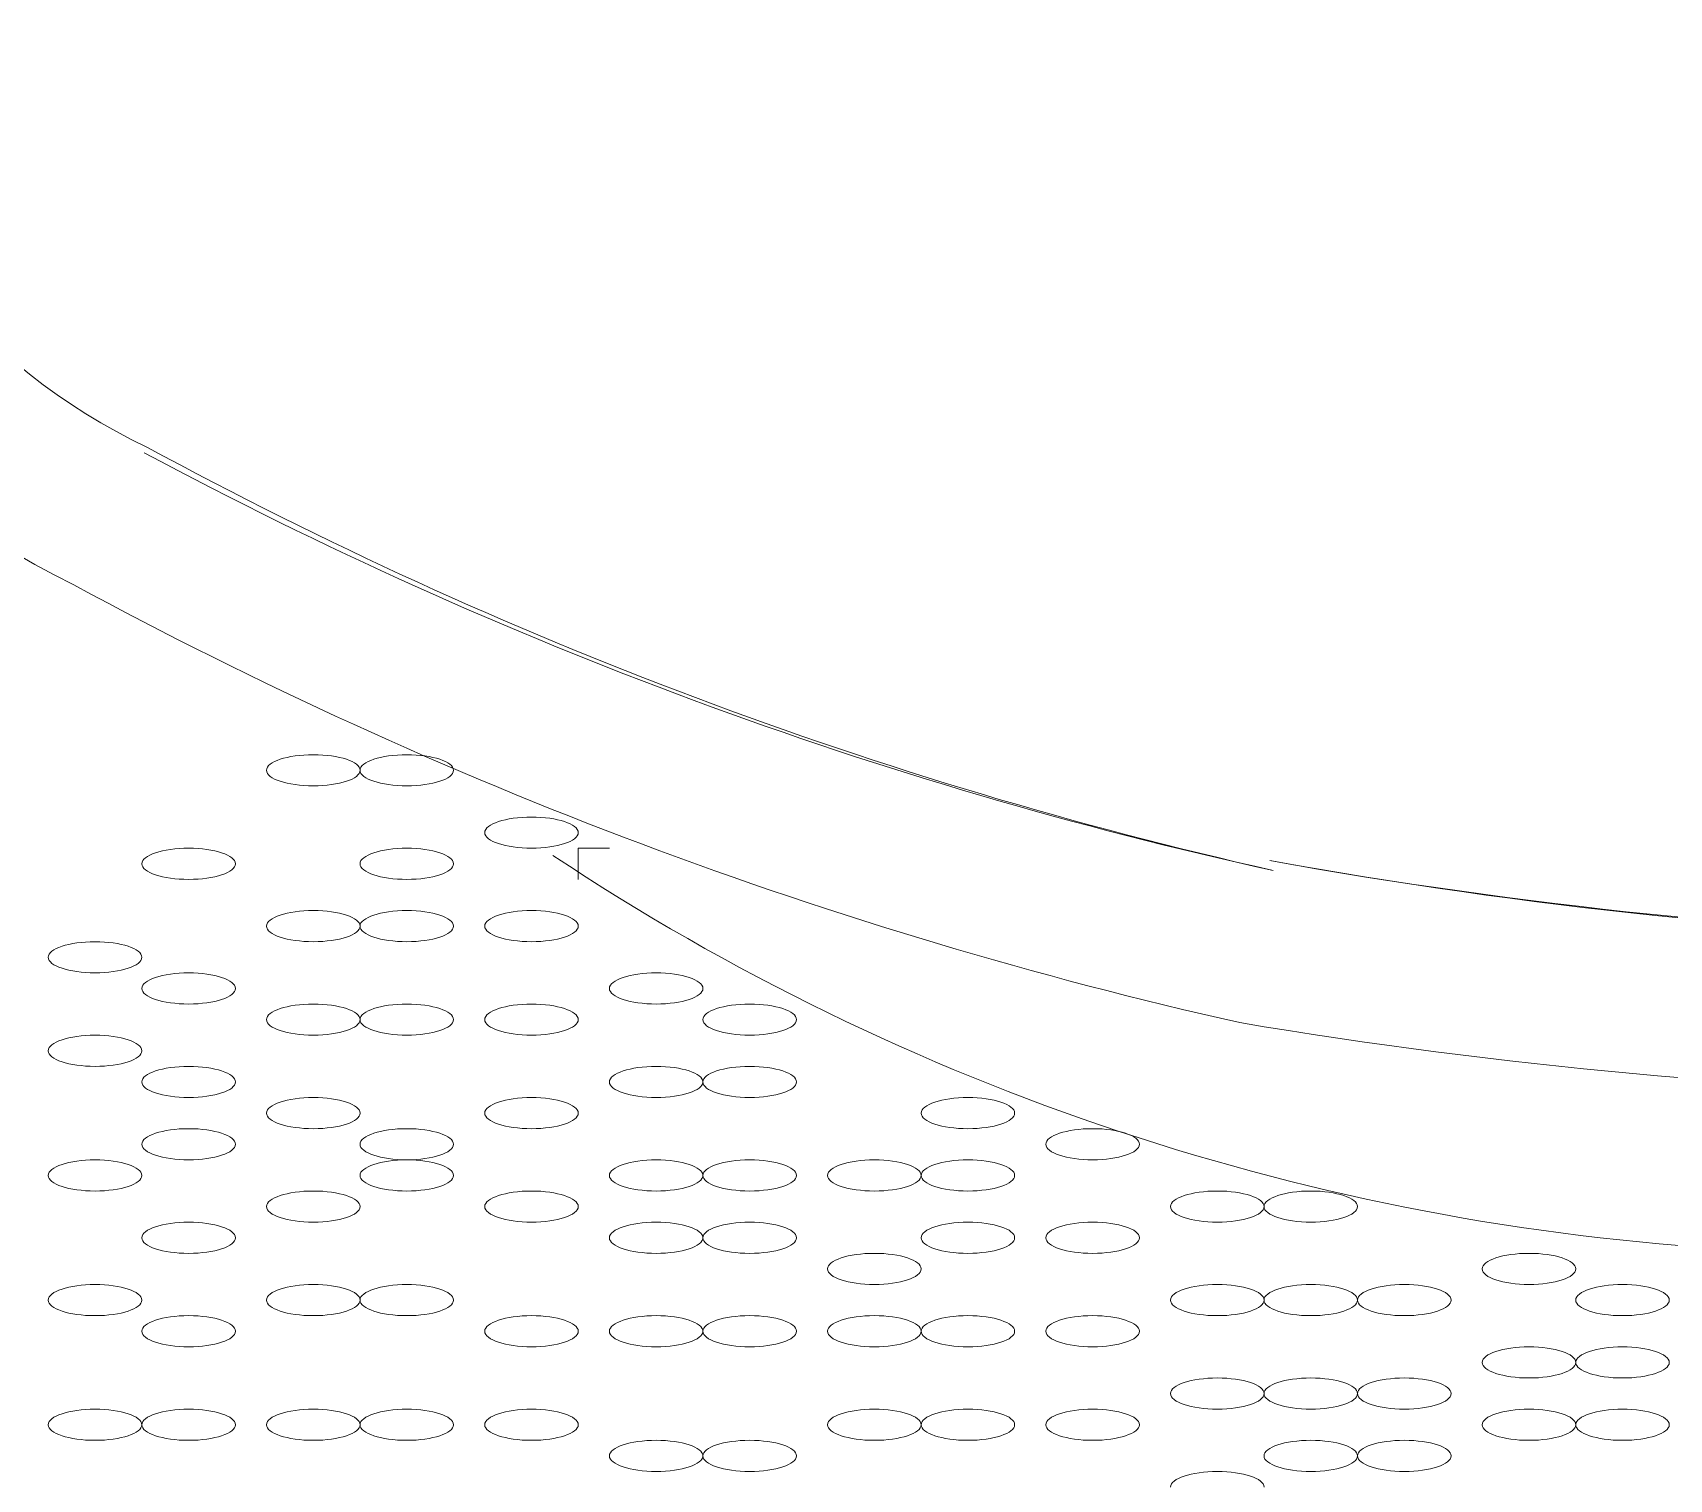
# Model space of a CAD drawing. Header units: metres. Extents: x 29 to 86.9, y -23.2 to 39.7.
# Drawn here: x 76.1255 to 76.2539, y -15.9113 to -15.7977 of the extents above; entities that cross this region are included whole.
import ezdxf

# ---------------------------------------------------------------- set-up
doc = ezdxf.new("R2010")
doc.units = ezdxf.units.M
doc.header["$LTSCALE"] = 100
doc.layers.get('0').update_dxf_attribs({"color": 254})
doc.layers.add('Arqui', color=8, linetype='Continuous', lineweight=0)

# ---------------------------------------------------------------- blocks, each defined once
blk = doc.blocks.new('A$C9582355f')
at = {"layer": 'Arqui'}
for points in [[(47.12572996711759, 7.36622518255399, 0.2302038230442147), (47.15184151603756, 7.333708631690115, 0.06904268617286918), (47.24020219346954, 7.300482245425883, -0.06904268617286918), (47.15163214822161, 7.333269377474153, 0.06904268617286918), (47.24020219346954, 7.300482245425883)], [(47.11366682501358, 7.364141947105963, 0.2305320559273787), (47.14609628806153, 7.322902185601833, 0.06904277544363789), (47.23757336911757, 7.288540160522189, 0.03702395519717273), (47.29948417332554, 7.282841301122062)], [(47.29983817392559, 7.295064165361964, -0.03702424981638976), (47.23993581871758, 7.301254150153909, 0.03702424981638976), (47.30062113276557, 7.294893511394093), (47.31529473276561, 7.294893511394093), (47.32752273276554, 7.294893511394093)], [(47.12352406037354, 7.253904008137852, 0.2538010257355424), (47.3125391529656, 7.170920373601803, 0.2538010257353973), (47.50217420515759, 7.253904008137852)]]:
    blk.add_lwpolyline(points, format="xyb", dxfattribs=at)
blk.add_lwpolyline([(47.18812353276559, 7.302230311393942), (47.1856779327656, 7.302230311393942), (47.1856779327656, 7.299784711393841)], dxfattribs=at)
blk.add_arc((47.28717025113502, 7.457525635498769), 0.1870881177861996, 236.4147663850292, 266.7920125808535, dxfattribs=at)
for points in [[(47.16489033276554, 7.309567111394244), (47.1628643243576, 7.309567111394244), (47.16122193276561, 7.309019639378221), (47.16122193276561, 7.308344311394194)], [(47.16855873276558, 7.308344311394194), (47.16855873276558, 7.309019639378221), (47.16691634117359, 7.309567111394244), (47.16489033276554, 7.309567111394244)], [(47.17222713276561, 7.309567111394244), (47.17020112435756, 7.309567111394244), (47.16855873276558, 7.309019639378221), (47.16855873276558, 7.308344311394194)], [(47.17589553276554, 7.308344311394194), (47.17589553276554, 7.309019639378221), (47.17425314117355, 7.309567111394244), (47.17222713276561, 7.309567111394244)], [(47.16122193276561, 7.308344311394194), (47.16122193276561, 7.307668983410167), (47.1628643243576, 7.307121511394143), (47.16489033276554, 7.307121511394143)], [(47.16489033276554, 7.307121511394143), (47.16691634117359, 7.307121511394143), (47.16855873276558, 7.307668983410167), (47.16855873276558, 7.308344311394194)], [(47.16855873276558, 7.308344311394194), (47.16855873276558, 7.307668983410167), (47.17020112435756, 7.307121511394143), (47.17222713276561, 7.307121511394143)], [(47.17222713276561, 7.307121511394143), (47.17425314117355, 7.307121511394143), (47.17589553276554, 7.307668983410167), (47.17589553276554, 7.308344311394194)], [(47.18200953276556, 7.304675911394042), (47.17998352435762, 7.304675911394042), (47.17834113276552, 7.304128439378019), (47.17834113276552, 7.303453111393992)], [(47.1856779327656, 7.303453111393992), (47.1856779327656, 7.304128439378019), (47.18403554117361, 7.304675911394042), (47.18200953276556, 7.304675911394042)], [(47.17834113276552, 7.303453111393992), (47.17834113276552, 7.302777783409965), (47.17998352435762, 7.302230311393942), (47.18200953276556, 7.302230311393942)], [(47.18200953276556, 7.302230311393942), (47.18403554117361, 7.302230311393942), (47.1856779327656, 7.302777783409965), (47.1856779327656, 7.303453111393992)], [(47.15510793276559, 7.302230311393942), (47.15308192435754, 7.302230311393942), (47.15143953276555, 7.301682839377918), (47.15143953276555, 7.301007511393891)], [(47.15877633276551, 7.301007511393891), (47.15877633276551, 7.301682839377918), (47.15713394117353, 7.302230311393942), (47.15510793276559, 7.302230311393942)], [(47.17222713276561, 7.302230311393942), (47.17020112435756, 7.302230311393942), (47.16855873276558, 7.301682839377918), (47.16855873276558, 7.301007511393891)], [(47.17589553276554, 7.301007511393891), (47.17589553276554, 7.301682839377918), (47.17425314117355, 7.302230311393942), (47.17222713276561, 7.302230311393942)], [(47.15143953276555, 7.301007511393891), (47.15143953276555, 7.300332183409864), (47.15308192435754, 7.299784711393841), (47.15510793276559, 7.299784711393841)], [(47.15510793276559, 7.299784711393841), (47.15713394117353, 7.299784711393841), (47.15877633276551, 7.300332183409864), (47.15877633276551, 7.301007511393891)], [(47.16855873276558, 7.301007511393891), (47.16855873276558, 7.300332183409864), (47.17020112435756, 7.299784711393841), (47.17222713276561, 7.299784711393841)], [(47.17222713276561, 7.299784711393841), (47.17425314117355, 7.299784711393841), (47.17589553276554, 7.300332183409864), (47.17589553276554, 7.301007511393891)], [(47.16489033276554, 7.297339111394194), (47.1628643243576, 7.297339111394194), (47.16122193276561, 7.296791639378171), (47.16122193276561, 7.296116311394144)], [(47.16855873276558, 7.296116311394144), (47.16855873276558, 7.296791639378171), (47.16691634117359, 7.297339111394194), (47.16489033276554, 7.297339111394194)], [(47.17222713276561, 7.297339111394194), (47.17020112435756, 7.297339111394194), (47.16855873276558, 7.296791639378171), (47.16855873276558, 7.296116311394144)], [(47.17589553276554, 7.296116311394144), (47.17589553276554, 7.296791639378171), (47.17425314117355, 7.297339111394194), (47.17222713276561, 7.297339111394194)], [(47.18200953276556, 7.297339111394194), (47.17998352435762, 7.297339111394194), (47.17834113276552, 7.296791639378171), (47.17834113276552, 7.296116311394144)], [(47.1856779327656, 7.296116311394144), (47.1856779327656, 7.296791639378171), (47.18403554117361, 7.297339111394194), (47.18200953276556, 7.297339111394194)], [(47.16122193276561, 7.296116311394144), (47.16122193276561, 7.295440983410117), (47.1628643243576, 7.294893511394093), (47.16489033276554, 7.294893511394093)], [(47.16489033276554, 7.294893511394093), (47.16691634117359, 7.294893511394093), (47.16855873276558, 7.295440983410117), (47.16855873276558, 7.296116311394144)], [(47.16855873276558, 7.296116311394144), (47.16855873276558, 7.295440983410117), (47.17020112435756, 7.294893511394093), (47.17222713276561, 7.294893511394093)], [(47.17222713276561, 7.294893511394093), (47.17425314117355, 7.294893511394093), (47.17589553276554, 7.295440983410117), (47.17589553276554, 7.296116311394144)], [(47.17834113276552, 7.296116311394144), (47.17834113276552, 7.295440983410117), (47.17998352435762, 7.294893511394093), (47.18200953276556, 7.294893511394093)], [(47.18200953276556, 7.294893511394093), (47.18403554117361, 7.294893511394093), (47.1856779327656, 7.295440983410117), (47.1856779327656, 7.296116311394144)], [(47.14777113276551, 7.294893511394093), (47.14574512435757, 7.294893511394093), (47.14410273276559, 7.29434603937807), (47.14410273276559, 7.293670711394043)], [(47.15143953276555, 7.293670711394043), (47.15143953276555, 7.29434603937807), (47.14979714117356, 7.294893511394093), (47.14777113276551, 7.294893511394093)], [(47.14410273276559, 7.293670711394043), (47.14410273276559, 7.292995383410016), (47.14574512435757, 7.292447911393992), (47.14777113276551, 7.292447911393992)], [(47.14777113276551, 7.292447911393992), (47.14979714117356, 7.292447911393992), (47.15143953276555, 7.292995383410016), (47.15143953276555, 7.293670711394043)], [(47.15510793276559, 7.292447911393992), (47.15308192435754, 7.292447911393992), (47.15143953276555, 7.291900439377969), (47.15143953276555, 7.291225111393942)], [(47.15877633276551, 7.291225111393942), (47.15877633276551, 7.291900439377969), (47.15713394117353, 7.292447911393992), (47.15510793276559, 7.292447911393992)], [(47.19179193276551, 7.292447911393992), (47.18976592435757, 7.292447911393992), (47.18812353276559, 7.291900439377969), (47.18812353276559, 7.291225111393942)], [(47.19546033276555, 7.291225111393942), (47.19546033276555, 7.291900439377969), (47.19381794117356, 7.292447911393992), (47.19179193276551, 7.292447911393992)], [(47.15143953276555, 7.291225111393942), (47.15143953276555, 7.290549783409915), (47.15308192435754, 7.290002311393891), (47.15510793276559, 7.290002311393891)], [(47.15510793276559, 7.290002311393891), (47.15713394117353, 7.290002311393891), (47.15877633276551, 7.290549783409915), (47.15877633276551, 7.291225111393942)], [(47.18812353276559, 7.291225111393942), (47.18812353276559, 7.290549783409915), (47.18976592435757, 7.290002311393891), (47.19179193276551, 7.290002311393891)], [(47.19179193276551, 7.290002311393891), (47.19381794117356, 7.290002311393891), (47.19546033276555, 7.290549783409915), (47.19546033276555, 7.291225111393942)], [(47.16489033276554, 7.290002311393891), (47.1628643243576, 7.290002311393891), (47.16122193276561, 7.289454839377868), (47.16122193276561, 7.288779511393841)], [(47.16855873276558, 7.288779511393841), (47.16855873276558, 7.289454839377868), (47.16691634117359, 7.290002311393891), (47.16489033276554, 7.290002311393891)], [(47.17222713276561, 7.290002311393891), (47.17020112435756, 7.290002311393891), (47.16855873276558, 7.289454839377868), (47.16855873276558, 7.288779511393841)], [(47.17589553276554, 7.288779511393841), (47.17589553276554, 7.289454839377868), (47.17425314117355, 7.290002311393891), (47.17222713276561, 7.290002311393891)], [(47.18200953276556, 7.290002311393891), (47.17998352435762, 7.290002311393891), (47.17834113276552, 7.289454839377868), (47.17834113276552, 7.288779511393841)], [(47.1856779327656, 7.288779511393841), (47.1856779327656, 7.289454839377868), (47.18403554117361, 7.290002311393891), (47.18200953276556, 7.290002311393891)], [(47.19912873276559, 7.290002311393891), (47.19710272435753, 7.290002311393891), (47.19546033276555, 7.289454839377868), (47.19546033276555, 7.288779511393841)], [(47.20279713276551, 7.288779511393841), (47.20279713276551, 7.289454839377868), (47.20115474117353, 7.290002311393891), (47.19912873276559, 7.290002311393891)], [(47.16122193276561, 7.288779511393841), (47.16122193276561, 7.288104183409814), (47.1628643243576, 7.287556711394245), (47.16489033276554, 7.287556711394245)], [(47.16489033276554, 7.287556711394245), (47.16691634117359, 7.287556711394245), (47.16855873276558, 7.288104183409814), (47.16855873276558, 7.288779511393841)], [(47.16855873276558, 7.288779511393841), (47.16855873276558, 7.288104183409814), (47.17020112435756, 7.287556711394245), (47.17222713276561, 7.287556711394245)], [(47.17222713276561, 7.287556711394245), (47.17425314117355, 7.287556711394245), (47.17589553276554, 7.288104183409814), (47.17589553276554, 7.288779511393841)], [(47.17834113276552, 7.288779511393841), (47.17834113276552, 7.288104183409814), (47.17998352435762, 7.287556711394245), (47.18200953276556, 7.287556711394245)], [(47.18200953276556, 7.287556711394245), (47.18403554117361, 7.287556711394245), (47.1856779327656, 7.288104183409814), (47.1856779327656, 7.288779511393841)], [(47.19546033276555, 7.288779511393841), (47.19546033276555, 7.288104183409814), (47.19710272435753, 7.287556711394245), (47.19912873276559, 7.287556711394245)], [(47.19912873276559, 7.287556711394245), (47.20115474117353, 7.287556711394245), (47.20279713276551, 7.288104183409814), (47.20279713276551, 7.288779511393841)], [(47.14777113276551, 7.287556711394245), (47.14574512435757, 7.287556711394245), (47.14410273276559, 7.287009239378222), (47.14410273276559, 7.286333911394195)], [(47.15143953276555, 7.286333911394195), (47.15143953276555, 7.287009239378222), (47.14979714117356, 7.287556711394245), (47.14777113276551, 7.287556711394245)], [(47.14410273276559, 7.286333911394195), (47.14410273276559, 7.285658583410168), (47.14574512435757, 7.285111111394144), (47.14777113276551, 7.285111111394144)], [(47.14777113276551, 7.285111111394144), (47.14979714117356, 7.285111111394144), (47.15143953276555, 7.285658583410168), (47.15143953276555, 7.286333911394195)], [(47.15510793276559, 7.285111111394144), (47.15308192435754, 7.285111111394144), (47.15143953276555, 7.284563639378121), (47.15143953276555, 7.283888311394094)], [(47.15877633276551, 7.283888311394094), (47.15877633276551, 7.284563639378121), (47.15713394117353, 7.285111111394144), (47.15510793276559, 7.285111111394144)], [(47.19179193276551, 7.285111111394144), (47.18976592435757, 7.285111111394144), (47.18812353276559, 7.284563639378121), (47.18812353276559, 7.283888311394094)], [(47.19546033276555, 7.283888311394094), (47.19546033276555, 7.284563639378121), (47.19381794117356, 7.285111111394144), (47.19179193276551, 7.285111111394144)], [(47.19912873276559, 7.285111111394144), (47.19710272435753, 7.285111111394144), (47.19546033276555, 7.284563639378121), (47.19546033276555, 7.283888311394094)], [(47.20279713276551, 7.283888311394094), (47.20279713276551, 7.284563639378121), (47.20115474117353, 7.285111111394144), (47.19912873276559, 7.285111111394144)], [(47.15143953276555, 7.283888311394094), (47.15143953276555, 7.283212983410067), (47.15308192435754, 7.282665511394043), (47.15510793276559, 7.282665511394043)], [(47.15510793276559, 7.282665511394043), (47.15713394117353, 7.282665511394043), (47.15877633276551, 7.283212983410067), (47.15877633276551, 7.283888311394094)], [(47.18812353276559, 7.283888311394094), (47.18812353276559, 7.283212983410067), (47.18976592435757, 7.282665511394043), (47.19179193276551, 7.282665511394043)], [(47.19179193276551, 7.282665511394043), (47.19381794117356, 7.282665511394043), (47.19546033276555, 7.283212983410067), (47.19546033276555, 7.283888311394094)], [(47.19546033276555, 7.283888311394094), (47.19546033276555, 7.283212983410067), (47.19710272435753, 7.282665511394043), (47.19912873276559, 7.282665511394043)], [(47.19912873276559, 7.282665511394043), (47.20115474117353, 7.282665511394043), (47.20279713276551, 7.283212983410067), (47.20279713276551, 7.283888311394094)], [(47.16489033276554, 7.282665511394043), (47.1628643243576, 7.282665511394043), (47.16122193276561, 7.28211803937802), (47.16122193276561, 7.281442711393993)], [(47.16855873276558, 7.281442711393993), (47.16855873276558, 7.28211803937802), (47.16691634117359, 7.282665511394043), (47.16489033276554, 7.282665511394043)], [(47.18200953276556, 7.282665511394043), (47.17998352435762, 7.282665511394043), (47.17834113276552, 7.28211803937802), (47.17834113276552, 7.281442711393993)], [(47.1856779327656, 7.281442711393993), (47.1856779327656, 7.28211803937802), (47.18403554117361, 7.282665511394043), (47.18200953276556, 7.282665511394043)], [(47.21624793276561, 7.282665511394043), (47.21422192435756, 7.282665511394043), (47.21257953276557, 7.28211803937802), (47.21257953276557, 7.281442711393993)], [(47.21991633276554, 7.281442711393993), (47.21991633276554, 7.28211803937802), (47.21827394117355, 7.282665511394043), (47.21624793276561, 7.282665511394043)], [(47.16122193276561, 7.281442711393993), (47.16122193276561, 7.280767383409966), (47.1628643243576, 7.280219911393942), (47.16489033276554, 7.280219911393942)], [(47.16489033276554, 7.280219911393942), (47.16691634117359, 7.280219911393942), (47.16855873276558, 7.280767383409966), (47.16855873276558, 7.281442711393993)], [(47.17834113276552, 7.281442711393993), (47.17834113276552, 7.280767383409966), (47.17998352435762, 7.280219911393942), (47.18200953276556, 7.280219911393942)], [(47.18200953276556, 7.280219911393942), (47.18403554117361, 7.280219911393942), (47.1856779327656, 7.280767383409966), (47.1856779327656, 7.281442711393993)], [(47.21257953276557, 7.281442711393993), (47.21257953276557, 7.280767383409966), (47.21422192435756, 7.280219911393942), (47.21624793276561, 7.280219911393942)], [(47.21624793276561, 7.280219911393942), (47.21827394117355, 7.280219911393942), (47.21991633276554, 7.280767383409966), (47.21991633276554, 7.281442711393993)], [(47.15510793276559, 7.280219911393942), (47.15308192435754, 7.280219911393942), (47.15143953276555, 7.279672439377919), (47.15143953276555, 7.278997111393892)], [(47.15877633276551, 7.278997111393892), (47.15877633276551, 7.279672439377919), (47.15713394117353, 7.280219911393942), (47.15510793276559, 7.280219911393942)], [(47.17222713276561, 7.280219911393942), (47.17020112435756, 7.280219911393942), (47.16855873276558, 7.279672439377919), (47.16855873276558, 7.278997111393892)], [(47.17589553276554, 7.278997111393892), (47.17589553276554, 7.279672439377919), (47.17425314117355, 7.280219911393942), (47.17222713276561, 7.280219911393942)], [(47.22603033276556, 7.280219911393942), (47.22400432435762, 7.280219911393942), (47.22236193276552, 7.279672439377919), (47.22236193276552, 7.278997111393892)], [(47.2296987327656, 7.278997111393892), (47.2296987327656, 7.279672439377919), (47.22805634117361, 7.280219911393942), (47.22603033276556, 7.280219911393942)], [(47.15143953276555, 7.278997111393892), (47.15143953276555, 7.278321783409865), (47.15308192435754, 7.277774311393841), (47.15510793276559, 7.277774311393841)], [(47.15510793276559, 7.277774311393841), (47.15713394117353, 7.277774311393841), (47.15877633276551, 7.278321783409865), (47.15877633276551, 7.278997111393892)], [(47.16855873276558, 7.278997111393892), (47.16855873276558, 7.278321783409865), (47.17020112435756, 7.277774311393841), (47.17222713276561, 7.277774311393841)], [(47.17222713276561, 7.277774311393841), (47.17425314117355, 7.277774311393841), (47.17589553276554, 7.278321783409865), (47.17589553276554, 7.278997111393892)], [(47.22236193276552, 7.278997111393892), (47.22236193276552, 7.278321783409865), (47.22400432435762, 7.277774311393841), (47.22603033276556, 7.277774311393841)], [(47.22603033276556, 7.277774311393841), (47.22805634117361, 7.277774311393841), (47.2296987327656, 7.278321783409865), (47.2296987327656, 7.278997111393892)], [(47.14777113276551, 7.277774311393841), (47.14574512435757, 7.277774311393841), (47.14410273276559, 7.277226839377818), (47.14410273276559, 7.276551511394246)], [(47.15143953276555, 7.276551511394246), (47.15143953276555, 7.277226839377818), (47.14979714117356, 7.277774311393841), (47.14777113276551, 7.277774311393841)], [(47.17222713276561, 7.277774311393841), (47.17020112435756, 7.277774311393841), (47.16855873276558, 7.277226839377818), (47.16855873276558, 7.276551511394246)], [(47.17589553276554, 7.276551511394246), (47.17589553276554, 7.277226839377818), (47.17425314117355, 7.277774311393841), (47.17222713276561, 7.277774311393841)], [(47.19179193276551, 7.277774311393841), (47.18976592435757, 7.277774311393841), (47.18812353276559, 7.277226839377818), (47.18812353276559, 7.276551511394246)], [(47.19546033276555, 7.276551511394246), (47.19546033276555, 7.277226839377818), (47.19381794117356, 7.277774311393841), (47.19179193276551, 7.277774311393841)], [(47.19912873276559, 7.277774311393841), (47.19710272435753, 7.277774311393841), (47.19546033276555, 7.277226839377818), (47.19546033276555, 7.276551511394246)], [(47.20279713276551, 7.276551511394246), (47.20279713276551, 7.277226839377818), (47.20115474117353, 7.277774311393841), (47.19912873276559, 7.277774311393841)], [(47.20891113276554, 7.277774311393841), (47.2068851243576, 7.277774311393841), (47.20524273276561, 7.277226839377818), (47.20524273276561, 7.276551511394246)], [(47.21257953276557, 7.276551511394246), (47.21257953276557, 7.277226839377818), (47.21093714117359, 7.277774311393841), (47.20891113276554, 7.277774311393841)], [(47.21624793276561, 7.277774311393841), (47.21422192435756, 7.277774311393841), (47.21257953276557, 7.277226839377818), (47.21257953276557, 7.276551511394246)], [(47.21991633276554, 7.276551511394246), (47.21991633276554, 7.277226839377818), (47.21827394117355, 7.277774311393841), (47.21624793276561, 7.277774311393841)], [(47.14410273276559, 7.276551511394246), (47.14410273276559, 7.275876183410219), (47.14574512435757, 7.275328711394195), (47.14777113276551, 7.275328711394195)], [(47.14777113276551, 7.275328711394195), (47.14979714117356, 7.275328711394195), (47.15143953276555, 7.275876183410219), (47.15143953276555, 7.276551511394246)], [(47.16855873276558, 7.276551511394246), (47.16855873276558, 7.275876183410219), (47.17020112435756, 7.275328711394195), (47.17222713276561, 7.275328711394195)], [(47.17222713276561, 7.275328711394195), (47.17425314117355, 7.275328711394195), (47.17589553276554, 7.275876183410219), (47.17589553276554, 7.276551511394246)], [(47.18812353276559, 7.276551511394246), (47.18812353276559, 7.275876183410219), (47.18976592435757, 7.275328711394195), (47.19179193276551, 7.275328711394195)], [(47.19179193276551, 7.275328711394195), (47.19381794117356, 7.275328711394195), (47.19546033276555, 7.275876183410219), (47.19546033276555, 7.276551511394246)], [(47.19546033276555, 7.276551511394246), (47.19546033276555, 7.275876183410219), (47.19710272435753, 7.275328711394195), (47.19912873276559, 7.275328711394195)], [(47.19912873276559, 7.275328711394195), (47.20115474117353, 7.275328711394195), (47.20279713276551, 7.275876183410219), (47.20279713276551, 7.276551511394246)], [(47.20524273276561, 7.276551511394246), (47.20524273276561, 7.275876183410219), (47.2068851243576, 7.275328711394195), (47.20891113276554, 7.275328711394195)], [(47.20891113276554, 7.275328711394195), (47.21093714117359, 7.275328711394195), (47.21257953276557, 7.275876183410219), (47.21257953276557, 7.276551511394246)], [(47.21257953276557, 7.276551511394246), (47.21257953276557, 7.275876183410219), (47.21422192435756, 7.275328711394195), (47.21624793276561, 7.275328711394195)], [(47.21624793276561, 7.275328711394195), (47.21827394117355, 7.275328711394195), (47.21991633276554, 7.275876183410219), (47.21991633276554, 7.276551511394246)], [(47.16489033276554, 7.275328711394195), (47.1628643243576, 7.275328711394195), (47.16122193276561, 7.274781239378171), (47.16122193276561, 7.274105911394145)], [(47.16855873276558, 7.274105911394145), (47.16855873276558, 7.274781239378171), (47.16691634117359, 7.275328711394195), (47.16489033276554, 7.275328711394195)], [(47.18200953276556, 7.275328711394195), (47.17998352435762, 7.275328711394195), (47.17834113276552, 7.274781239378171), (47.17834113276552, 7.274105911394145)], [(47.1856779327656, 7.274105911394145), (47.1856779327656, 7.274781239378171), (47.18403554117361, 7.275328711394195), (47.18200953276556, 7.275328711394195)], [(47.23581273276551, 7.275328711394195), (47.23378672435757, 7.275328711394195), (47.23214433276559, 7.274781239378171), (47.23214433276559, 7.274105911394145)], [(47.23948113276555, 7.274105911394145), (47.23948113276555, 7.274781239378171), (47.23783874117356, 7.275328711394195), (47.23581273276551, 7.275328711394195)], [(47.24314953276559, 7.275328711394195), (47.24112352435753, 7.275328711394195), (47.23948113276555, 7.274781239378171), (47.23948113276555, 7.274105911394145)], [(47.24681793276562, 7.274105911394145), (47.24681793276562, 7.274781239378171), (47.24517554117352, 7.275328711394195), (47.24314953276559, 7.275328711394195)], [(47.16122193276561, 7.274105911394145), (47.16122193276561, 7.273430583410118), (47.1628643243576, 7.272883111394094), (47.16489033276554, 7.272883111394094)], [(47.16489033276554, 7.272883111394094), (47.16691634117359, 7.272883111394094), (47.16855873276558, 7.273430583410118), (47.16855873276558, 7.274105911394145)], [(47.17834113276552, 7.274105911394145), (47.17834113276552, 7.273430583410118), (47.17998352435762, 7.272883111394094), (47.18200953276556, 7.272883111394094)], [(47.18200953276556, 7.272883111394094), (47.18403554117361, 7.272883111394094), (47.1856779327656, 7.273430583410118), (47.1856779327656, 7.274105911394145)], [(47.23214433276559, 7.274105911394145), (47.23214433276559, 7.273430583410118), (47.23378672435757, 7.272883111394094), (47.23581273276551, 7.272883111394094)], [(47.23581273276551, 7.272883111394094), (47.23783874117356, 7.272883111394094), (47.23948113276555, 7.273430583410118), (47.23948113276555, 7.274105911394145)], [(47.23948113276555, 7.274105911394145), (47.23948113276555, 7.273430583410118), (47.24112352435753, 7.272883111394094), (47.24314953276559, 7.272883111394094)], [(47.24314953276559, 7.272883111394094), (47.24517554117352, 7.272883111394094), (47.24681793276562, 7.273430583410118), (47.24681793276562, 7.274105911394145)], [(47.15510793276559, 7.272883111394094), (47.15308192435754, 7.272883111394094), (47.15143953276555, 7.27233563937807), (47.15143953276555, 7.271660311394044)], [(47.15877633276551, 7.271660311394044), (47.15877633276551, 7.27233563937807), (47.15713394117353, 7.272883111394094), (47.15510793276559, 7.272883111394094)], [(47.19179193276551, 7.272883111394094), (47.18976592435757, 7.272883111394094), (47.18812353276559, 7.27233563937807), (47.18812353276559, 7.271660311394044)], [(47.19546033276555, 7.271660311394044), (47.19546033276555, 7.27233563937807), (47.19381794117356, 7.272883111394094), (47.19179193276551, 7.272883111394094)], [(47.19912873276559, 7.272883111394094), (47.19710272435753, 7.272883111394094), (47.19546033276555, 7.27233563937807), (47.19546033276555, 7.271660311394044)], [(47.20279713276551, 7.271660311394044), (47.20279713276551, 7.27233563937807), (47.20115474117353, 7.272883111394094), (47.19912873276559, 7.272883111394094)], [(47.21624793276561, 7.272883111394094), (47.21422192435756, 7.272883111394094), (47.21257953276557, 7.27233563937807), (47.21257953276557, 7.271660311394044)], [(47.21991633276554, 7.271660311394044), (47.21991633276554, 7.27233563937807), (47.21827394117355, 7.272883111394094), (47.21624793276561, 7.272883111394094)], [(47.22603033276556, 7.272883111394094), (47.22400432435762, 7.272883111394094), (47.22236193276552, 7.27233563937807), (47.22236193276552, 7.271660311394044)], [(47.2296987327656, 7.271660311394044), (47.2296987327656, 7.27233563937807), (47.22805634117361, 7.272883111394094), (47.22603033276556, 7.272883111394094)], [(47.15143953276555, 7.271660311394044), (47.15143953276555, 7.270984983410017), (47.15308192435754, 7.270437511393993), (47.15510793276559, 7.270437511393993)], [(47.15510793276559, 7.270437511393993), (47.15713394117353, 7.270437511393993), (47.15877633276551, 7.270984983410017), (47.15877633276551, 7.271660311394044)], [(47.18812353276559, 7.271660311394044), (47.18812353276559, 7.270984983410017), (47.18976592435757, 7.270437511393993), (47.19179193276551, 7.270437511393993)], [(47.19179193276551, 7.270437511393993), (47.19381794117356, 7.270437511393993), (47.19546033276555, 7.270984983410017), (47.19546033276555, 7.271660311394044)], [(47.19546033276555, 7.271660311394044), (47.19546033276555, 7.270984983410017), (47.19710272435753, 7.270437511393993), (47.19912873276559, 7.270437511393993)], [(47.19912873276559, 7.270437511393993), (47.20115474117353, 7.270437511393993), (47.20279713276551, 7.270984983410017), (47.20279713276551, 7.271660311394044)], [(47.21257953276557, 7.271660311394044), (47.21257953276557, 7.270984983410017), (47.21422192435756, 7.270437511393993), (47.21624793276561, 7.270437511393993)], [(47.21624793276561, 7.270437511393993), (47.21827394117355, 7.270437511393993), (47.21991633276554, 7.270984983410017), (47.21991633276554, 7.271660311394044)], [(47.22236193276552, 7.271660311394044), (47.22236193276552, 7.270984983410017), (47.22400432435762, 7.270437511393993), (47.22603033276556, 7.270437511393993)], [(47.22603033276556, 7.270437511393993), (47.22805634117361, 7.270437511393993), (47.2296987327656, 7.270984983410017), (47.2296987327656, 7.271660311394044)], [(47.20891113276554, 7.270437511393993), (47.2068851243576, 7.270437511393993), (47.20524273276561, 7.26989003937797), (47.20524273276561, 7.269214711393943)], [(47.21257953276557, 7.269214711393943), (47.21257953276557, 7.26989003937797), (47.21093714117359, 7.270437511393993), (47.20891113276554, 7.270437511393993)], [(47.26026873276561, 7.270437511393993), (47.25824272435756, 7.270437511393993), (47.25660033276557, 7.26989003937797), (47.25660033276557, 7.269214711393943)], [(47.26393713276553, 7.269214711393943), (47.26393713276553, 7.26989003937797), (47.26229474117355, 7.270437511393993), (47.26026873276561, 7.270437511393993)], [(47.20524273276561, 7.269214711393943), (47.20524273276561, 7.268539383409916), (47.2068851243576, 7.267991911393892), (47.20891113276554, 7.267991911393892)], [(47.20891113276554, 7.267991911393892), (47.21093714117359, 7.267991911393892), (47.21257953276557, 7.268539383409916), (47.21257953276557, 7.269214711393943)], [(47.25660033276557, 7.269214711393943), (47.25660033276557, 7.268539383409916), (47.25824272435756, 7.267991911393892), (47.26026873276561, 7.267991911393892)], [(47.26026873276561, 7.267991911393892), (47.26229474117355, 7.267991911393892), (47.26393713276553, 7.268539383409916), (47.26393713276553, 7.269214711393943)], [(47.14777113276551, 7.267991911393892), (47.14574512435757, 7.267991911393892), (47.14410273276559, 7.267444439377869), (47.14410273276559, 7.266769111393842)], [(47.15143953276555, 7.266769111393842), (47.15143953276555, 7.267444439377869), (47.14979714117356, 7.267991911393892), (47.14777113276551, 7.267991911393892)], [(47.16489033276554, 7.267991911393892), (47.1628643243576, 7.267991911393892), (47.16122193276561, 7.267444439377869), (47.16122193276561, 7.266769111393842)], [(47.16855873276558, 7.266769111393842), (47.16855873276558, 7.267444439377869), (47.16691634117359, 7.267991911393892), (47.16489033276554, 7.267991911393892)], [(47.17222713276561, 7.267991911393892), (47.17020112435756, 7.267991911393892), (47.16855873276558, 7.267444439377869), (47.16855873276558, 7.266769111393842)], [(47.17589553276554, 7.266769111393842), (47.17589553276554, 7.267444439377869), (47.17425314117355, 7.267991911393892), (47.17222713276561, 7.267991911393892)], [(47.23581273276551, 7.267991911393892), (47.23378672435757, 7.267991911393892), (47.23214433276559, 7.267444439377869), (47.23214433276559, 7.266769111393842)], [(47.23948113276555, 7.266769111393842), (47.23948113276555, 7.267444439377869), (47.23783874117356, 7.267991911393892), (47.23581273276551, 7.267991911393892)], [(47.24314953276559, 7.267991911393892), (47.24112352435753, 7.267991911393892), (47.23948113276555, 7.267444439377869), (47.23948113276555, 7.266769111393842)], [(47.24681793276562, 7.266769111393842), (47.24681793276562, 7.267444439377869), (47.24517554117352, 7.267991911393892), (47.24314953276559, 7.267991911393892)], [(47.25048633276555, 7.267991911393892), (47.24846032435761, 7.267991911393892), (47.24681793276562, 7.267444439377869), (47.24681793276562, 7.266769111393842)], [(47.25415473276558, 7.266769111393842), (47.25415473276558, 7.267444439377869), (47.2525123411736, 7.267991911393892), (47.25048633276555, 7.267991911393892)], [(47.26760553276557, 7.267991911393892), (47.26557952435752, 7.267991911393892), (47.26393713276553, 7.267444439377869), (47.26393713276553, 7.266769111393842)], [(47.27127393276561, 7.266769111393842), (47.27127393276561, 7.267444439377869), (47.26963154117362, 7.267991911393892), (47.26760553276557, 7.267991911393892)], [(47.14410273276559, 7.266769111393842), (47.14410273276559, 7.266093783409815), (47.14574512435757, 7.265546311394246), (47.14777113276551, 7.265546311394246)], [(47.14777113276551, 7.265546311394246), (47.14979714117356, 7.265546311394246), (47.15143953276555, 7.266093783409815), (47.15143953276555, 7.266769111393842)], [(47.16122193276561, 7.266769111393842), (47.16122193276561, 7.266093783409815), (47.1628643243576, 7.265546311394246), (47.16489033276554, 7.265546311394246)], [(47.16489033276554, 7.265546311394246), (47.16691634117359, 7.265546311394246), (47.16855873276558, 7.266093783409815), (47.16855873276558, 7.266769111393842)], [(47.16855873276558, 7.266769111393842), (47.16855873276558, 7.266093783409815), (47.17020112435756, 7.265546311394246), (47.17222713276561, 7.265546311394246)], [(47.17222713276561, 7.265546311394246), (47.17425314117355, 7.265546311394246), (47.17589553276554, 7.266093783409815), (47.17589553276554, 7.266769111393842)], [(47.23214433276559, 7.266769111393842), (47.23214433276559, 7.266093783409815), (47.23378672435757, 7.265546311394246), (47.23581273276551, 7.265546311394246)], [(47.23581273276551, 7.265546311394246), (47.23783874117356, 7.265546311394246), (47.23948113276555, 7.266093783409815), (47.23948113276555, 7.266769111393842)], [(47.23948113276555, 7.266769111393842), (47.23948113276555, 7.266093783409815), (47.24112352435753, 7.265546311394246), (47.24314953276559, 7.265546311394246)], [(47.24314953276559, 7.265546311394246), (47.24517554117352, 7.265546311394246), (47.24681793276562, 7.266093783409815), (47.24681793276562, 7.266769111393842)], [(47.24681793276562, 7.266769111393842), (47.24681793276562, 7.266093783409815), (47.24846032435761, 7.265546311394246), (47.25048633276555, 7.265546311394246)], [(47.25048633276555, 7.265546311394246), (47.2525123411736, 7.265546311394246), (47.25415473276558, 7.266093783409815), (47.25415473276558, 7.266769111393842)], [(47.26393713276553, 7.266769111393842), (47.26393713276553, 7.266093783409815), (47.26557952435752, 7.265546311394246), (47.26760553276557, 7.265546311394246)], [(47.26760553276557, 7.265546311394246), (47.26963154117362, 7.265546311394246), (47.27127393276561, 7.266093783409815), (47.27127393276561, 7.266769111393842)], [(47.15510793276559, 7.265546311394246), (47.15308192435754, 7.265546311394246), (47.15143953276555, 7.264998839378222), (47.15143953276555, 7.264323511394196)], [(47.15877633276551, 7.264323511394196), (47.15877633276551, 7.264998839378222), (47.15713394117353, 7.265546311394246), (47.15510793276559, 7.265546311394246)], [(47.18200953276556, 7.265546311394246), (47.17998352435762, 7.265546311394246), (47.17834113276552, 7.264998839378222), (47.17834113276552, 7.264323511394196)], [(47.1856779327656, 7.264323511394196), (47.1856779327656, 7.264998839378222), (47.18403554117361, 7.265546311394246), (47.18200953276556, 7.265546311394246)], [(47.19179193276551, 7.265546311394246), (47.18976592435757, 7.265546311394246), (47.18812353276559, 7.264998839378222), (47.18812353276559, 7.264323511394196)], [(47.19546033276555, 7.264323511394196), (47.19546033276555, 7.264998839378222), (47.19381794117356, 7.265546311394246), (47.19179193276551, 7.265546311394246)], [(47.19912873276559, 7.265546311394246), (47.19710272435753, 7.265546311394246), (47.19546033276555, 7.264998839378222), (47.19546033276555, 7.264323511394196)], [(47.20279713276551, 7.264323511394196), (47.20279713276551, 7.264998839378222), (47.20115474117353, 7.265546311394246), (47.19912873276559, 7.265546311394246)], [(47.20891113276554, 7.265546311394246), (47.2068851243576, 7.265546311394246), (47.20524273276561, 7.264998839378222), (47.20524273276561, 7.264323511394196)], [(47.21257953276557, 7.264323511394196), (47.21257953276557, 7.264998839378222), (47.21093714117359, 7.265546311394246), (47.20891113276554, 7.265546311394246)], [(47.21624793276561, 7.265546311394246), (47.21422192435756, 7.265546311394246), (47.21257953276557, 7.264998839378222), (47.21257953276557, 7.264323511394196)], [(47.21991633276554, 7.264323511394196), (47.21991633276554, 7.264998839378222), (47.21827394117355, 7.265546311394246), (47.21624793276561, 7.265546311394246)], [(47.22603033276556, 7.265546311394246), (47.22400432435762, 7.265546311394246), (47.22236193276552, 7.264998839378222), (47.22236193276552, 7.264323511394196)], [(47.2296987327656, 7.264323511394196), (47.2296987327656, 7.264998839378222), (47.22805634117361, 7.265546311394246), (47.22603033276556, 7.265546311394246)], [(47.15143953276555, 7.264323511394196), (47.15143953276555, 7.263648183410169), (47.15308192435754, 7.263100711394145), (47.15510793276559, 7.263100711394145)], [(47.15510793276559, 7.263100711394145), (47.15713394117353, 7.263100711394145), (47.15877633276551, 7.263648183410169), (47.15877633276551, 7.264323511394196)], [(47.17834113276552, 7.264323511394196), (47.17834113276552, 7.263648183410169), (47.17998352435762, 7.263100711394145), (47.18200953276556, 7.263100711394145)], [(47.18200953276556, 7.263100711394145), (47.18403554117361, 7.263100711394145), (47.1856779327656, 7.263648183410169), (47.1856779327656, 7.264323511394196)], [(47.18812353276559, 7.264323511394196), (47.18812353276559, 7.263648183410169), (47.18976592435757, 7.263100711394145), (47.19179193276551, 7.263100711394145)], [(47.19179193276551, 7.263100711394145), (47.19381794117356, 7.263100711394145), (47.19546033276555, 7.263648183410169), (47.19546033276555, 7.264323511394196)], [(47.19546033276555, 7.264323511394196), (47.19546033276555, 7.263648183410169), (47.19710272435753, 7.263100711394145), (47.19912873276559, 7.263100711394145)], [(47.19912873276559, 7.263100711394145), (47.20115474117353, 7.263100711394145), (47.20279713276551, 7.263648183410169), (47.20279713276551, 7.264323511394196)], [(47.20524273276561, 7.264323511394196), (47.20524273276561, 7.263648183410169), (47.2068851243576, 7.263100711394145), (47.20891113276554, 7.263100711394145)], [(47.20891113276554, 7.263100711394145), (47.21093714117359, 7.263100711394145), (47.21257953276557, 7.263648183410169), (47.21257953276557, 7.264323511394196)], [(47.21257953276557, 7.264323511394196), (47.21257953276557, 7.263648183410169), (47.21422192435756, 7.263100711394145), (47.21624793276561, 7.263100711394145)], [(47.21624793276561, 7.263100711394145), (47.21827394117355, 7.263100711394145), (47.21991633276554, 7.263648183410169), (47.21991633276554, 7.264323511394196)], [(47.22236193276552, 7.264323511394196), (47.22236193276552, 7.263648183410169), (47.22400432435762, 7.263100711394145), (47.22603033276556, 7.263100711394145)], [(47.22603033276556, 7.263100711394145), (47.22805634117361, 7.263100711394145), (47.2296987327656, 7.263648183410169), (47.2296987327656, 7.264323511394196)], [(47.26026873276561, 7.263100711394145), (47.25824272435756, 7.263100711394145), (47.25660033276557, 7.262553239378121), (47.25660033276557, 7.261877911394095)], [(47.26393713276553, 7.261877911394095), (47.26393713276553, 7.262553239378121), (47.26229474117355, 7.263100711394145), (47.26026873276561, 7.263100711394145)], [(47.26760553276557, 7.263100711394145), (47.26557952435752, 7.263100711394145), (47.26393713276553, 7.262553239378121), (47.26393713276553, 7.261877911394095)], [(47.27127393276561, 7.261877911394095), (47.27127393276561, 7.262553239378121), (47.26963154117362, 7.263100711394145), (47.26760553276557, 7.263100711394145)], [(47.25660033276557, 7.261877911394095), (47.25660033276557, 7.261202583410068), (47.25824272435756, 7.260655111394044), (47.26026873276561, 7.260655111394044)], [(47.26026873276561, 7.260655111394044), (47.26229474117355, 7.260655111394044), (47.26393713276553, 7.261202583410068), (47.26393713276553, 7.261877911394095)], [(47.26393713276553, 7.261877911394095), (47.26393713276553, 7.261202583410068), (47.26557952435752, 7.260655111394044), (47.26760553276557, 7.260655111394044)], [(47.26760553276557, 7.260655111394044), (47.26963154117362, 7.260655111394044), (47.27127393276561, 7.261202583410068), (47.27127393276561, 7.261877911394095)], [(47.23581273276551, 7.260655111394044), (47.23378672435757, 7.260655111394044), (47.23214433276559, 7.26010763937802), (47.23214433276559, 7.259432311393994)], [(47.23214433276559, 7.259432311393994), (47.23214433276559, 7.258756983409967), (47.23378672435757, 7.258209511393943), (47.23581273276551, 7.258209511393943)], [(47.23948113276555, 7.259432311393994), (47.23948113276555, 7.26010763937802), (47.23783874117356, 7.260655111394044), (47.23581273276551, 7.260655111394044)], [(47.23581273276551, 7.258209511393943), (47.23783874117356, 7.258209511393943), (47.23948113276555, 7.258756983409967), (47.23948113276555, 7.259432311393994)], [(47.24314953276559, 7.260655111394044), (47.24112352435753, 7.260655111394044), (47.23948113276555, 7.26010763937802), (47.23948113276555, 7.259432311393994)], [(47.23948113276555, 7.259432311393994), (47.23948113276555, 7.258756983409967), (47.24112352435753, 7.258209511393943), (47.24314953276559, 7.258209511393943)], [(47.24681793276562, 7.259432311393994), (47.24681793276562, 7.26010763937802), (47.24517554117352, 7.260655111394044), (47.24314953276559, 7.260655111394044)], [(47.24314953276559, 7.258209511393943), (47.24517554117352, 7.258209511393943), (47.24681793276562, 7.258756983409967), (47.24681793276562, 7.259432311393994)], [(47.25048633276555, 7.260655111394044), (47.24846032435761, 7.260655111394044), (47.24681793276562, 7.26010763937802), (47.24681793276562, 7.259432311393994)], [(47.24681793276562, 7.259432311393994), (47.24681793276562, 7.258756983409967), (47.24846032435761, 7.258209511393943), (47.25048633276555, 7.258209511393943)], [(47.25415473276558, 7.259432311393994), (47.25415473276558, 7.26010763937802), (47.2525123411736, 7.260655111394044), (47.25048633276555, 7.260655111394044)], [(47.25048633276555, 7.258209511393943), (47.2525123411736, 7.258209511393943), (47.25415473276558, 7.258756983409967), (47.25415473276558, 7.259432311393994)], [(47.14777113276551, 7.258209511393943), (47.14574512435757, 7.258209511393943), (47.14410273276559, 7.257662039377919), (47.14410273276559, 7.256986711393893)], [(47.15143953276555, 7.256986711393893), (47.15143953276555, 7.257662039377919), (47.14979714117356, 7.258209511393943), (47.14777113276551, 7.258209511393943)], [(47.15510793276559, 7.258209511393943), (47.15308192435754, 7.258209511393943), (47.15143953276555, 7.257662039377919), (47.15143953276555, 7.256986711393893)], [(47.15877633276551, 7.256986711393893), (47.15877633276551, 7.257662039377919), (47.15713394117353, 7.258209511393943), (47.15510793276559, 7.258209511393943)], [(47.16489033276554, 7.258209511393943), (47.1628643243576, 7.258209511393943), (47.16122193276561, 7.257662039377919), (47.16122193276561, 7.256986711393893)], [(47.16855873276558, 7.256986711393893), (47.16855873276558, 7.257662039377919), (47.16691634117359, 7.258209511393943), (47.16489033276554, 7.258209511393943)], [(47.17222713276561, 7.258209511393943), (47.17020112435756, 7.258209511393943), (47.16855873276558, 7.257662039377919), (47.16855873276558, 7.256986711393893)], [(47.17589553276554, 7.256986711393893), (47.17589553276554, 7.257662039377919), (47.17425314117355, 7.258209511393943), (47.17222713276561, 7.258209511393943)], [(47.18200953276556, 7.258209511393943), (47.17998352435762, 7.258209511393943), (47.17834113276552, 7.257662039377919), (47.17834113276552, 7.256986711393893)], [(47.1856779327656, 7.256986711393893), (47.1856779327656, 7.257662039377919), (47.18403554117361, 7.258209511393943), (47.18200953276556, 7.258209511393943)], [(47.20891113276554, 7.258209511393943), (47.2068851243576, 7.258209511393943), (47.20524273276561, 7.257662039377919), (47.20524273276561, 7.256986711393893)], [(47.21257953276557, 7.256986711393893), (47.21257953276557, 7.257662039377919), (47.21093714117359, 7.258209511393943), (47.20891113276554, 7.258209511393943)], [(47.21624793276561, 7.258209511393943), (47.21422192435756, 7.258209511393943), (47.21257953276557, 7.257662039377919), (47.21257953276557, 7.256986711393893)], [(47.21991633276554, 7.256986711393893), (47.21991633276554, 7.257662039377919), (47.21827394117355, 7.258209511393943), (47.21624793276561, 7.258209511393943)], [(47.22603033276556, 7.258209511393943), (47.22400432435762, 7.258209511393943), (47.22236193276552, 7.257662039377919), (47.22236193276552, 7.256986711393893)], [(47.2296987327656, 7.256986711393893), (47.2296987327656, 7.257662039377919), (47.22805634117361, 7.258209511393943), (47.22603033276556, 7.258209511393943)], [(47.26026873276561, 7.258209511393943), (47.25824272435756, 7.258209511393943), (47.25660033276557, 7.257662039377919), (47.25660033276557, 7.256986711393893)], [(47.26393713276553, 7.256986711393893), (47.26393713276553, 7.257662039377919), (47.26229474117355, 7.258209511393943), (47.26026873276561, 7.258209511393943)], [(47.26760553276557, 7.258209511393943), (47.26557952435752, 7.258209511393943), (47.26393713276553, 7.257662039377919), (47.26393713276553, 7.256986711393893)], [(47.27127393276561, 7.256986711393893), (47.27127393276561, 7.257662039377919), (47.26963154117362, 7.258209511393943), (47.26760553276557, 7.258209511393943)], [(47.14410273276559, 7.256986711393893), (47.14410273276559, 7.256311383409866), (47.14574512435757, 7.255763911393842), (47.14777113276551, 7.255763911393842)], [(47.14777113276551, 7.255763911393842), (47.14979714117356, 7.255763911393842), (47.15143953276555, 7.256311383409866), (47.15143953276555, 7.256986711393893)], [(47.15143953276555, 7.256986711393893), (47.15143953276555, 7.256311383409866), (47.15308192435754, 7.255763911393842), (47.15510793276559, 7.255763911393842)], [(47.15510793276559, 7.255763911393842), (47.15713394117353, 7.255763911393842), (47.15877633276551, 7.256311383409866), (47.15877633276551, 7.256986711393893)], [(47.16122193276561, 7.256986711393893), (47.16122193276561, 7.256311383409866), (47.1628643243576, 7.255763911393842), (47.16489033276554, 7.255763911393842)], [(47.16489033276554, 7.255763911393842), (47.16691634117359, 7.255763911393842), (47.16855873276558, 7.256311383409866), (47.16855873276558, 7.256986711393893)], [(47.16855873276558, 7.256986711393893), (47.16855873276558, 7.256311383409866), (47.17020112435756, 7.255763911393842), (47.17222713276561, 7.255763911393842)], [(47.17222713276561, 7.255763911393842), (47.17425314117355, 7.255763911393842), (47.17589553276554, 7.256311383409866), (47.17589553276554, 7.256986711393893)], [(47.17834113276552, 7.256986711393893), (47.17834113276552, 7.256311383409866), (47.17998352435762, 7.255763911393842), (47.18200953276556, 7.255763911393842)], [(47.18200953276556, 7.255763911393842), (47.18403554117361, 7.255763911393842), (47.1856779327656, 7.256311383409866), (47.1856779327656, 7.256986711393893)], [(47.20524273276561, 7.256986711393893), (47.20524273276561, 7.256311383409866), (47.2068851243576, 7.255763911393842), (47.20891113276554, 7.255763911393842)], [(47.20891113276554, 7.255763911393842), (47.21093714117359, 7.255763911393842), (47.21257953276557, 7.256311383409866), (47.21257953276557, 7.256986711393893)], [(47.21257953276557, 7.256986711393893), (47.21257953276557, 7.256311383409866), (47.21422192435756, 7.255763911393842), (47.21624793276561, 7.255763911393842)], [(47.21624793276561, 7.255763911393842), (47.21827394117355, 7.255763911393842), (47.21991633276554, 7.256311383409866), (47.21991633276554, 7.256986711393893)], [(47.22236193276552, 7.256986711393893), (47.22236193276552, 7.256311383409866), (47.22400432435762, 7.255763911393842), (47.22603033276556, 7.255763911393842)], [(47.22603033276556, 7.255763911393842), (47.22805634117361, 7.255763911393842), (47.2296987327656, 7.256311383409866), (47.2296987327656, 7.256986711393893)], [(47.25660033276557, 7.256986711393893), (47.25660033276557, 7.256311383409866), (47.25824272435756, 7.255763911393842), (47.26026873276561, 7.255763911393842)], [(47.26026873276561, 7.255763911393842), (47.26229474117355, 7.255763911393842), (47.26393713276553, 7.256311383409866), (47.26393713276553, 7.256986711393893)], [(47.26393713276553, 7.256986711393893), (47.26393713276553, 7.256311383409866), (47.26557952435752, 7.255763911393842), (47.26760553276557, 7.255763911393842)], [(47.26760553276557, 7.255763911393842), (47.26963154117362, 7.255763911393842), (47.27127393276561, 7.256311383409866), (47.27127393276561, 7.256986711393893)], [(47.19179193276551, 7.255763911393842), (47.18976592435757, 7.255763911393842), (47.18812353276559, 7.255216439377818), (47.18812353276559, 7.254541111394246)], [(47.19546033276555, 7.254541111394246), (47.19546033276555, 7.255216439377818), (47.19381794117356, 7.255763911393842), (47.19179193276551, 7.255763911393842)], [(47.19912873276559, 7.255763911393842), (47.19710272435753, 7.255763911393842), (47.19546033276555, 7.255216439377818), (47.19546033276555, 7.254541111394246)], [(47.20279713276551, 7.254541111394246), (47.20279713276551, 7.255216439377818), (47.20115474117353, 7.255763911393842), (47.19912873276559, 7.255763911393842)], [(47.24314953276559, 7.255763911393842), (47.24112352435753, 7.255763911393842), (47.23948113276555, 7.255216439377818), (47.23948113276555, 7.254541111394246)], [(47.24681793276562, 7.254541111394246), (47.24681793276562, 7.255216439377818), (47.24517554117352, 7.255763911393842), (47.24314953276559, 7.255763911393842)], [(47.25048633276555, 7.255763911393842), (47.24846032435761, 7.255763911393842), (47.24681793276562, 7.255216439377818), (47.24681793276562, 7.254541111394246)], [(47.25415473276558, 7.254541111394246), (47.25415473276558, 7.255216439377818), (47.2525123411736, 7.255763911393842), (47.25048633276555, 7.255763911393842)], [(47.18812353276559, 7.254541111394246), (47.18812353276559, 7.25386578341022), (47.18976592435757, 7.253318311394196), (47.19179193276551, 7.253318311394196)], [(47.19179193276551, 7.253318311394196), (47.19381794117356, 7.253318311394196), (47.19546033276555, 7.25386578341022), (47.19546033276555, 7.254541111394246)], [(47.19546033276555, 7.254541111394246), (47.19546033276555, 7.25386578341022), (47.19710272435753, 7.253318311394196), (47.19912873276559, 7.253318311394196)], [(47.19912873276559, 7.253318311394196), (47.20115474117353, 7.253318311394196), (47.20279713276551, 7.25386578341022), (47.20279713276551, 7.254541111394246)], [(47.23948113276555, 7.254541111394246), (47.23948113276555, 7.25386578341022), (47.24112352435753, 7.253318311394196), (47.24314953276559, 7.253318311394196)], [(47.24314953276559, 7.253318311394196), (47.24517554117352, 7.253318311394196), (47.24681793276562, 7.25386578341022), (47.24681793276562, 7.254541111394246)], [(47.24681793276562, 7.254541111394246), (47.24681793276562, 7.25386578341022), (47.24846032435761, 7.253318311394196), (47.25048633276555, 7.253318311394196)], [(47.25048633276555, 7.253318311394196), (47.2525123411736, 7.253318311394196), (47.25415473276558, 7.25386578341022), (47.25415473276558, 7.254541111394246)], [(47.23581273276551, 7.253318311394196), (47.23378672435757, 7.253318311394196), (47.23214433276559, 7.252770839378172), (47.23214433276559, 7.252095511394145)], [(47.23948113276555, 7.252095511394145), (47.23948113276555, 7.252770839378172), (47.23783874117356, 7.253318311394196), (47.23581273276551, 7.253318311394196)]]:
    blk.add_open_spline(points, degree=3, dxfattribs=at)

msp = doc.modelspace()

# ---------------------------------------------------------------- block references
msp.add_blockref('A$C9582355f', (28.98266172889876, -23.16396569870889))

doc.saveas('drawing.dxf')
